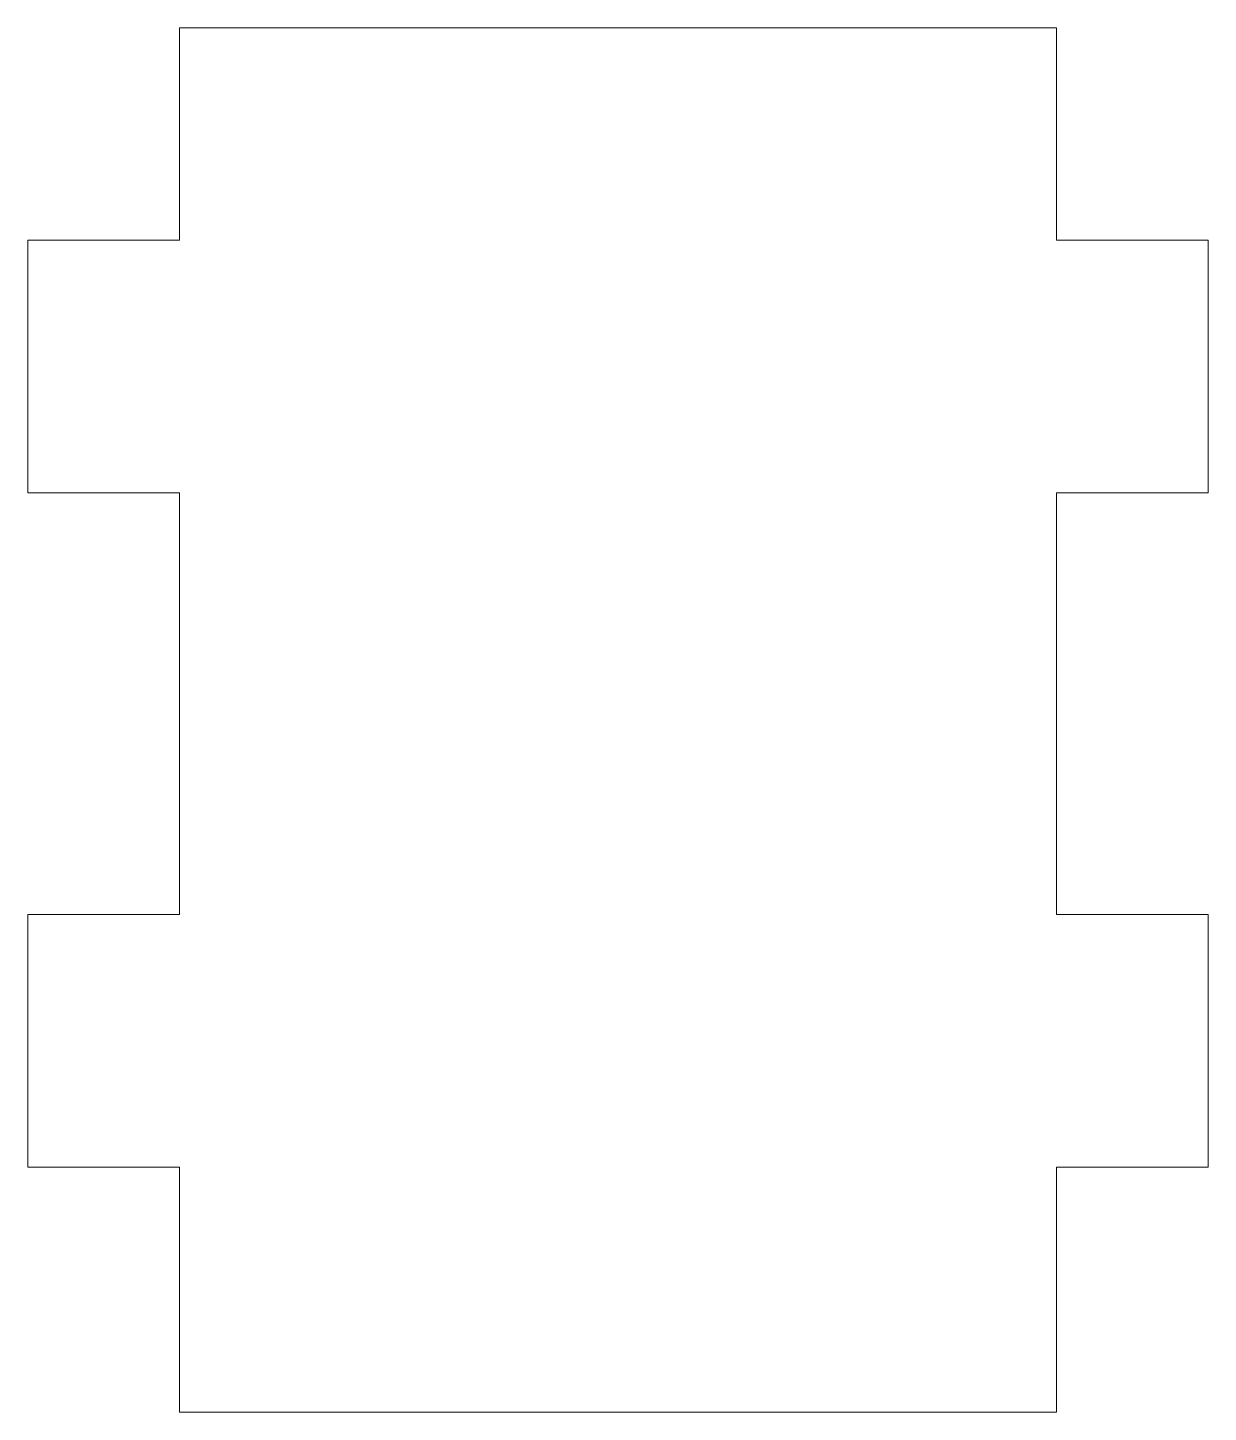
# Model space of a CAD drawing. Header units: millimetres. Extents: x -61 to 9, y 67.9 to 150.
import ezdxf

# ---------------------------------------------------------------- set-up
doc = ezdxf.new("R2010")
doc.units = ezdxf.units.MM

msp = doc.modelspace()

# ---------------------------------------------------------------- linework, layer by layer
at = {"color": 7, "linetype": 'Continuous', "lineweight": 15}
for p, q in [((-52, 137.389), (-52, 149.985)), ((-52, 149.985), (0, 149.985)), ((0, 149.985), (0, 137.389)), ((-61, 122.389), (-61, 137.389)), ((-52, 137.389), (-61, 137.389)), ((0, 137.389), (9, 137.389)), ((9, 137.389), (9, 122.389)), ((-61, 122.389), (-52, 122.389)), ((-52, 97.389), (-52, 122.389)), ((9, 122.389), (0, 122.389)), ((0, 122.389), (0, 97.389)), ((-61, 82.389), (-61, 97.389)), ((-61, 97.389), (-52, 97.389)), ((0, 97.389), (9, 97.389)), ((9, 97.389), (9, 82.389)), ((-52, 82.389), (-61, 82.389)), ((-52, 67.851), (-52, 82.389)), ((9, 82.389), (0, 82.389)), ((0, 82.389), (0, 67.851)), ((0, 67.851), (-52, 67.851))]:
    msp.add_line(p, q, dxfattribs=at)

doc.saveas('drawing.dxf')
